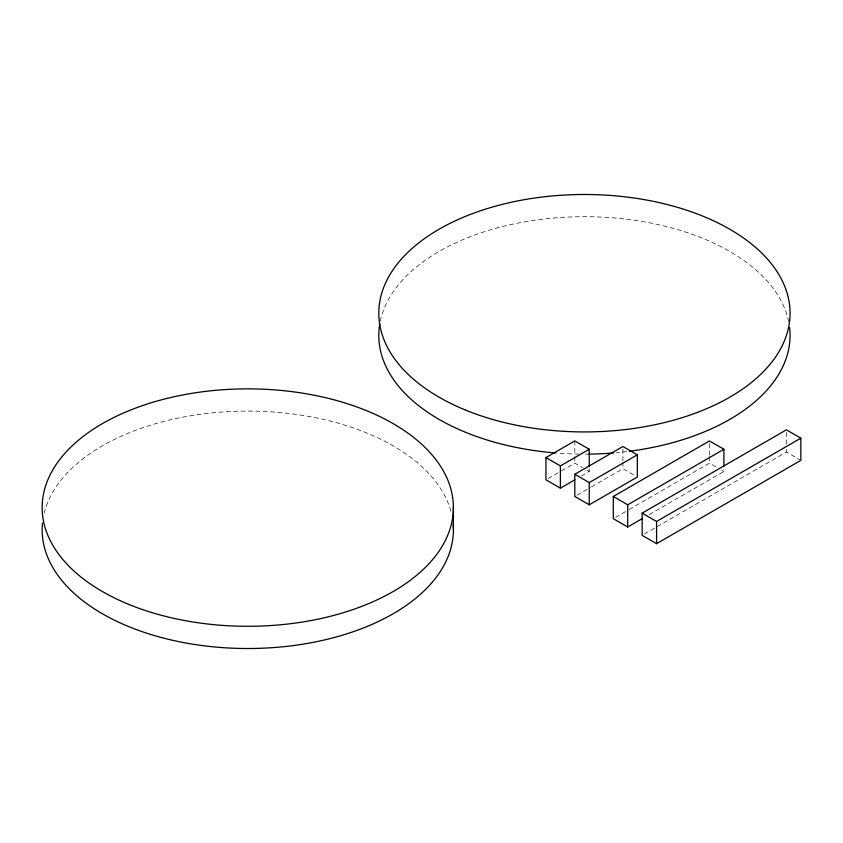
<?xml version="1.0" encoding="UTF-8"?>
<svg xmlns="http://www.w3.org/2000/svg" width="843" height="843" viewBox="0 0 843 843"><rect width="100%" height="100%" fill="white"/><g stroke="black" fill="none" stroke-linecap="round" stroke-linejoin="round"><path stroke-width="0.63" stroke-dasharray="4.21 3.16" d="M548.171 478.529L560.384 471.479M561.491 470.837L574.81 463.155L582.576 467.633M581.47 475.968L589.236 471.479L589.236 467.559M577.044 495.178L590.469 487.433M591.586 486.78L622.903 468.708L635.116 475.747M615.548 517.381L627.993 510.194M629.131 509.541L709.469 463.155L717.245 467.633M649.215 514.599L723.905 471.479L723.905 468.866M644.41 534.03L786.424 452.048L799.744 459.73M721.682 470.194L723.905 471.479M587.023 470.194L589.236 471.479M786.424 432.448L786.424 444.208M786.424 449.435L786.424 452.048M709.469 443.555L709.469 455.315M709.469 456.621L709.469 463.155M622.903 449.108L622.903 460.868M622.903 462.175L622.903 468.708M574.81 440.942L574.81 455.315M574.81 456.621L574.81 463.155M626.823 451.585A205.629 118.715 0 0 1 616.391 452.702M588.056 454.124A205.629 118.715 0 0 1 585.506 454.135M579.088 454.103A205.629 118.715 0 0 1 557.065 453.081M380.277 321.215A205.629 118.715 0 0 1 584.757 216.704A205.629 118.715 0 0 1 788.648 321.583M44.152 513.271A205.629 118.715 0 0 1 246.967 411.078A205.629 118.715 0 0 1 451.163 512.354"/><path stroke-width="1.26" d="M574.81 479.815L560.384 488.139L545.958 479.815L545.958 457.601L574.81 440.942L589.236 449.266L589.236 466.253M545.958 457.601L560.384 465.926L589.236 449.266M574.81 474.261L622.903 446.495L637.329 454.82L637.329 477.033L589.236 504.799L574.81 496.474L574.81 474.261L589.236 482.586L637.329 454.82M642.419 518.519L627.708 527.012L613.283 518.687L613.283 496.474L709.469 440.942L723.905 449.266L723.905 466.253M613.283 496.474L627.708 504.799L723.905 449.266M642.145 513.134L786.424 429.825L800.85 438.16L800.85 460.373L656.571 543.672L642.145 535.347L642.145 513.134L656.571 521.459L800.85 438.16M656.571 521.459L656.571 543.672M627.708 504.799L627.708 527.012M589.236 482.586L589.236 504.799M560.384 465.926L560.384 488.139M453.397 506.959L453.397 529.172M789.606 327.611A205.629 118.715 0 0 1 629.373 451.268M613.778 452.923A205.629 118.715 0 0 1 588.878 454.114M555.937 452.997A205.629 118.715 0 0 1 379.782 323.881M453.186 524.399A205.629 118.715 0 0 1 246.63 648.509A205.629 118.715 0 0 1 42.477 523.082M465.937 410.235A205.629 118.715 0 0 0 789.217 323.944A205.629 118.715 0 0 0 498.139 205.45A205.629 118.715 0 0 0 465.937 410.235M129.285 604.6A205.629 118.715 0 0 0 452.554 518.308A205.629 118.715 0 0 0 161.477 399.824A205.629 118.715 0 0 0 129.285 604.6"/></g></svg>
